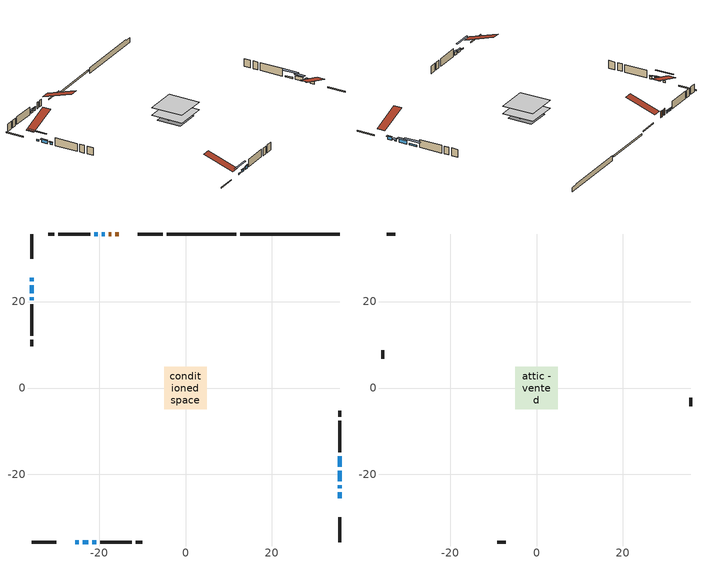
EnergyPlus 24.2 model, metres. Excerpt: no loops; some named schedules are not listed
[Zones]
conditioned space
 floor adiabatic (Floor2 construction): -0.62,-0.62 -0.62,0.62 0.62,0.62 0.62,-0.62 z0.46
 floor adiabatic (AdiabaticFloorConstruction): -4.95,-4.95 -4.95,4.95 4.95,4.95 4.95,-4.95 z0.46
 floor foundation (Slab1 construction): -3.85,-3.85 -3.85,3.85 3.85,3.85 3.85,-3.85 z-1.25
 floor foundation (Slab2 construction): -3.9,-0.1 -3.9,0.1 3.9,0.1 3.9,-0.1 z-0.3
 wall outside (RimJoist1 construction): -5.24,35.63 -11.01,35.63 / -35.63,-35.63 -29.86,-35.63 / -35.63,35.63 -35.63,29.86 / 35.63,-35.63 35.63,-29.86 z0.46:0.76
 wall outside (AdiabaticWallConstruction 1): -15.41,35.63 -16.22,35.63 / -17.15,35.63 -17.78,35.63 z0.46:2.49
 wall outside (AdiabaticWallConstruction): 35.63,-25.46 35.63,-24.09 / -21.57,-35.63 -20.66,-35.63 / -35.63,23.77 -35.63,21.94 z0.46:1.38; 35.63,-23.16 35.63,-22.55 / -23.72,-35.63 -22.5,-35.63 z0.46:1.07; 35.63,-21.62 35.63,-19.18 z0.46:1.68; 35.63,-18.26 35.63,-15.82 z0.46:0.87; -25.46,-35.63 -24.65,-35.63 z0.46:0.82; -35.63,25.46 -35.63,24.7 z0.46:1.02; -18.7,35.63 -19.39,35.63 / -35.63,21.01 -35.63,20.3 z0.46:1.17; -20.32,35.63 -21.16,35.63 z0.46:1.15
 wall outside (Wall1 construction): -22.09,35.63 -29.4,35.63 / -19.73,-35.63 -12.41,-35.63 / -35.63,19.37 -35.63,12.06 / 35.63,-14.89 35.63,-7.57 z0.46:2.9
 wall outside (Wall2 construction): -30.33,35.63 -31.77,35.63 / -11.48,-35.63 -10.05,-35.63 / -35.63,11.13 -35.63,9.69 / 35.63,-6.64 35.63,-5.21 z0.46:2.9
 wall foundation (FoundationWall1 construction): 12.62,35.63,-1.25 12.62,35.63,0.46 33.33,35.63,0.46 33.33,35.63,0.15 35.63,35.63,0.15 35.63,35.63,-1.25
 wall foundation (FoundationWall2 construction): 11.69,35.63 -4.31,35.63 z-0.3:0.16
 window (WindowConstruction): 35.63,-25.46 35.63,-24.09 z0.46:1.37
 window (WindowConstruction 9): 35.63,-23.16 35.63,-22.55 z0.46:1.07
 window (WindowConstruction 7): 35.63,-21.62 35.63,-19.18 z0.46:1.68
 window (WindowConstruction 8): 35.63,-18.26 35.63,-15.82 z0.46:0.87
 window (WindowConstruction 10): -25.46,-35.63 -24.65,-35.63 z0.46:0.82
 window (WindowConstruction 11): -35.63,25.46 -35.63,24.7 z0.46:1.02
 window (WindowConstruction 1): -18.7,35.63 -19.39,35.63 z0.46:1.17
 window (WindowConstruction 2): -20.32,35.63 -21.16,35.63 z0.46:1.15
 window (WindowConstruction 3): -23.72,-35.63 -22.5,-35.63 z0.46:1.07
 window (WindowConstruction 4): -21.57,-35.63 -20.66,-35.63 z0.46:1.37
 window (WindowConstruction 5): -35.63,23.77 -35.63,21.94 z0.46:1.37
 window (WindowConstruction 6): -35.63,21.01 -35.63,20.3 z0.46:1.17
 door (Door): -15.41,35.63 -16.22,35.63 z0.46:2.49
 door (Door 1): -17.15,35.63 -17.78,35.63 z0.46:2.49
 ceiling adiabatic (AdiabaticFloorConstruction): 4.95,-4.95 4.95,4.95 -4.95,4.95 -4.95,-4.95 z0.46
attic - vented
 floor to conditioned space (Floor1 construction Reversed): -4.95,-4.95 -4.95,4.95 4.95,4.95 4.95,-4.95 z2.9
 wall outside (Wall3 construction): -32.69,35.63 -34.7,35.63 / -9.12,-35.63 -7.11,-35.63 / -35.63,8.77 -35.63,6.76 / 35.63,-4.28 35.63,-2.27 z0.46:2.9
 roof outside (Roof1 construction): -14.48,35.63,2.9 -14.48,25.99,6.11 -11.94,25.99,6.11 -11.94,35.63,2.9; -26.39,-35.63,2.9 -26.39,-25.99,6.11 -28.93,-25.99,6.11 -28.93,-35.63,2.9; -35.63,26.39,2.9 -25.99,26.39,6.11 -25.99,28.93,6.11 -35.63,28.93,2.9; 35.63,-26.39,2.9 25.99,-26.39,6.11 25.99,-28.93,6.11 35.63,-28.93,2.9
shading: 35.63,-23.89 35.63,-25.66 36.04,-25.66 36.04,-23.89 z1.58; 35.63,-22.25 35.63,-23.46 36.54,-23.46 36.54,-22.25 z1.37; 35.63,-18.89 35.63,-21.92 36.54,-21.92 36.54,-18.89 z1.98; 35.63,-14.3 35.63,-19.78 36.54,-19.78 36.54,-14.3 z2.39; -22.07,-35.63 -28.04,-35.63 -28.04,-36.04 -22.07,-36.04 z3.4; -35.63,22.12 -35.63,28.04 -36.04,28.04 -36.04,22.12 z3.6; -19.59,35.63 -18.5,35.63 -18.5,36.04 -19.59,36.04 z1.37; -21.36,35.63 -20.12,35.63 -20.12,36.04 -21.36,36.04 z1.35; -22.3,-35.63 -23.92,-35.63 -23.92,-36.04 -22.3,-36.04 z1.27; -20.46,-35.63 -21.77,-35.63 -21.77,-36.04 -20.46,-36.04 z1.58; -35.63,21.74 -35.63,23.97 -36.04,23.97 -36.04,21.74 z1.58; -35.63,20.1 -35.63,21.21 -36.04,21.21 -36.04,20.1 z1.37
[Building]
Building 1: Terrain=Suburbs
[Site:Location]
Trenton AP_ON: Latitude {deg}=44.12; Longitude {deg}=-77.53; Time Zone {hr}=-5; Elevation {m}=86; Keep Site Location Information=Yes
[Site:GroundTemperature:Shallow]
3.8015, 1.8568, 1.70106, 2.62392, 6.3287, 10.0162, 13.2131, 15.2382, 15.4103, 13.7632, 10.6478, 7.07342
[Site:WaterMainsTemperature]
Calculation Method=Schedule; Temperature Schedule=mains temperature schedule
[Material] Roughness=Rough; Thermal Absorptance=0.9
Name | Thickness {m} | Conductivity {W/m-K} | Density {kg/m3} | Specific Heat {J/kg-K} | Solar Absorptance | Visible Absorptance
asphalt or fiberglass shingles | 0.00635 | 0.162714 | 1121.4 | 1465.45 | 0.4 | 0.4
ceiling loosefill ins | 0.254 | 0.0480833 | 16.02 | 1046.75 | 0.7 | 0.7
ceiling stud and cavity | 0.1397 | 0.596506 | 65.682 | 1177.47 | 0.7 | 0.7
concrete 4.0 in. | 0.1016 | 1.803125 | 2242.8 | 837.4 | 0.7 | 0.7
concrete 8.0 in. | 0.2032 | 1.803125 | 2242.8 | 837.4 | 0.7 | 0.7
door material | 0.04445 | 0.188738 | 512.64 | 1214.23 | 0.7 | 0.7
exterior vertical ins | 0.00347186 | 0.029427 | 32.04 | 1214.23 | 0.7 | 0.7
floor covering | 0.0127 | 9.015625 | 54.468 | 1339.84 | 0.6 | 0.6
floor covering 1 | 0.0127 | 0.0433444 | 54.468 | 1339.84 | 0.6 | 0.6
floor rigid ins; wall rigid ins | 0.512978 | 0.029427 | 32.04 | 1214.23 | 0.7 | 0.7
floor stud and cavity | 0.0889 | 0.637468 | 50.32683 | 1063.81 | 0.7 | 0.7
floor stud and cavity 1 | 0.1397 | 1.75129 | 37.0049 | 1207.88 | 0.7 | 0.7
furniture material conditioned space 1 | 0.1524 | 0.115458 | 640.8 | 1214.23 | 0.6 | 0.6
gypsum board | 0.0127 | 0.160291 | 801 | 837.4 | 0.6 | 0.6
gypsum board 1 | 0.0127 | 0.160291 | 801 | 837.4 | 0.7 | 0.7
osb sheathing 0.5 in. | 0.0127 | 0.115458 | 512.64 | 1214.23 | 0.7 | 0.7
osb sheathing 0.75 in. | 0.01905 | 0.115458 | 512.64 | 1214.23 | 0.7 | 0.7
osb sheathing 2.0 in. | 0.0508 | 0.115458 | 512.64 | 1214.23 | 0.7 | 0.7
rim joist stud and cavity | 0.0508 | 0.0356798 | 125.044 | 1163.47 | 0.6 | 0.6
wall stud and cavity | 0.1397 | 0.0995464 | 139.0536 | 1170.24 | 0.7 | 0.7
wall stud and cavity 1 | 0.1397 | 0.0972285 | 139.0536 | 1170.24 | 0.7 | 0.7
wall stud and cavity 2 | 0.0889 | 6.1454 | 50.32683 | 1063.81 | 0.6 | 0.6
wall stud and cavity 3 | 0.0889 | 0.380278 | 52.3479 | 1209.89 | 0.7 | 0.7
wall stud and cavity 4 | 0.0889 | 0.391764 | 83.0341 | 1211.67 | 0.7 | 0.7
wood siding | 0.0254 | 0.102417 | 544.68 | 1172.36 | 0.4 | 0.4
wood siding 1 | 0.00254 | 0.102417 | 544.68 | 1172.36 | 0.4 | 0.4
wood siding 2; wood siding 3; wood siding 4 | 0.0254 | 0.102417 | 544.68 | 1172.36 | 0.7 | 0.7
[WindowMaterial:SimpleGlazingSystem]
Name | U-Factor {W/m2-K} | Solar Heat Gain Coefficient
WindowMaterial | 2.78165 | 0.55
WindowMaterial 1 | 3.13653 | 0.44
WindowMaterial 10 | 2.75553 | 0.42
WindowMaterial 2 | 2.57327 | 0.44
WindowMaterial 3 | 2.84865 | 0.37
WindowMaterial 4 | 5.237955 | 0.7
WindowMaterial 5 | 3.06101 | 0.44
WindowMaterial 6 | 2.89692 | 0.69
WindowMaterial 7 | 4.91885 | 0.65
WindowMaterial 8 | 6.83007 | 0.72
WindowMaterial 9 | 2.73566 | 0.36
[Construction]
AdiabaticFloorConstruction: floor stud and cavity 1, floor rigid ins, osb sheathing 0.75 in., floor covering 1
AdiabaticWallConstruction: wood siding 3, wall rigid ins, wall stud and cavity 3, gypsum board
AdiabaticWallConstruction 1: wood siding 4, wall rigid ins, wall stud and cavity 3, gypsum board
Door; Door 1: door material
Floor1 construction Reversed: gypsum board, ceiling stud and cavity, ceiling loosefill ins
Floor2 construction: floor stud and cavity, floor covering
FoundationWall1 construction: concrete 8.0 in.
FoundationWall2 construction: concrete 8.0 in., gypsum board 1
furniture construction conditioned space 1: furniture material conditioned space 1
PartitionWallConstruction: gypsum board, wall stud and cavity 4, gypsum board
RimJoist1 construction: wood siding 2, osb sheathing 2.0 in., rim joist stud and cavity
Roof1 construction: asphalt or fiberglass shingles
Slab1 construction; Slab2 construction: concrete 4.0 in.
Wall1 construction: wood siding, osb sheathing 0.5 in., wall stud and cavity, gypsum board
Wall2 construction: wood siding, osb sheathing 0.5 in., wall stud and cavity 1, gypsum board
Wall3 construction: wood siding 1, wall stud and cavity 2
WindowConstruction: WindowMaterial
WindowConstruction 1: WindowMaterial 1
WindowConstruction 10: WindowMaterial 9
WindowConstruction 11: WindowMaterial 10
WindowConstruction 2: WindowMaterial 2
WindowConstruction 3: WindowMaterial 3
WindowConstruction 4; WindowConstruction 5: WindowMaterial 4
WindowConstruction 6: WindowMaterial 5
WindowConstruction 7: WindowMaterial 6
WindowConstruction 8: WindowMaterial 7
WindowConstruction 9: WindowMaterial 8
[Zone] Multiplier=1; Part of Total Floor Area=Yes
Name | Volume {m3}
attic - vented | 51.1236
conditioned space | 348.5
[Space]
Name | Zone | Volume {m3}
attic - vented 1 | attic - vented | 51.1236
conditioned space 1 | conditioned space | 348.5
[ZoneInfiltration:EffectiveLeakageArea]
infil attic - vented 1: Zone or Space=attic - vented 1; Schedule=Always On Discrete; Effective Air Leakage Area {cm2}=4275.93; Stack Coefficient=0.00039305; Wind Coefficient=1.3395e-05
[ZoneMixing]
whole house fan mix: Zone or Space=attic - vented; Schedule=Always On Continuous; Design Flow Rate Calculation Method=Flow/Zone; Design Flow Rate {m3/s}=0; Source Zone or Space=conditioned space
[SurfaceProperty:ExposedFoundationPerimeter] Exposed Perimeter Calculation Method=TotalExposedPerimeter
Name | Total Exposed Perimeter {m}
Slab1 | 23.012
Slab2 | 16.002
[InternalMass] Zone or ZoneList=conditioned space; Space or SpaceList=conditioned space 1
Name | Construction | Surface Area {m2}
furniture mass conditioned space 1 | furniture construction conditioned space 1 | 64.1079
partition wall mass | PartitionWallConstruction | 158.75
[Lights]
interior lighting: Zone or ZoneList or Space or SpaceList=conditioned space 1; Schedule=interior lighting schedule; Design Level Calculation Method=LightingLevel; Lighting Level {W}=343.2; Return Air Fraction=0; Fraction Radiant=0.6; Fraction Visible=0.2; Fraction Replaceable=1
[People]
occupants: Zone or ZoneList or Space or SpaceList=conditioned space 1; Number of People Schedule=occupants schedule; Number of People Calculation Method=People; Number of People=3; Fraction Radiant=0.314171; Sensible Heat Fraction=0.56303; Activity Level Schedule=occupants activity schedule; Carbon Dioxide Generation Rate {m3/s-W}=0; Enable ASHRAE 55 Comfort Warnings=No; Mean Radiant Temperature Calculation Type=EnclosureAveraged
[ElectricEquipment] Zone or ZoneList or Space or SpaceList=conditioned space 1; Design Level Calculation Method=EquipmentLevel
Name | Schedule | Design Level {W} | Fraction Latent | Fraction Radiant | Fraction Lost
clothes dryer | clothes dryer schedule | 140.772 | 0.015 | 0.081 | 0.85
clothes washer | clothes washer schedule | 32.1985 | 0.03 | 0.162 | 0.7
cooking range | cooking range schedule | 215.147 | 0.08 | 0.432 | 0.2
dishwasher | dishwasher schedule | 66.8632 | 0.3 | 0.18 | 0.4
fridge | fridge schedule | 72.9452 | 0 | 0.6 | 0
mech vent house fan | mech vent house fan schedule | 0 | 0 | 0 | 1
mech vent house fan cfis | mech vent house fan cfis schedule | 0 | 0 | 0 | 0
misc plug loads | misc plug loads schedule | 494.7 | 0.045 | 0.513 | 0.1
whole house fan | Always On Discrete | 0 | 0 | 0 | 1
[OtherEquipment] Zone or ZoneList or Space or SpaceList=conditioned space 1; Design Level Calculation Method=EquipmentLevel
Name | Fuel Type | Schedule | Design Level {W} | Fraction Latent | Fraction Radiant | Fraction Lost
clothes dryer 1 | Electricity | clothes dryer schedule | 0 | 0.015 | 0.081 | 0.85
cooking range 1 | Electricity | cooking range schedule | 0 | 0.08 | 0.432 | 0.2
general water use latent | None | general water use schedule | 62.594 | 1 | 0 | 0
general water use sensible | None | general water use schedule | -61.6891 | 0 | 0.6 | 0
mech vent house fan latent load | None | Always On Discrete | 0 | 1 | 0 | 0
mech vent house fan sensible load | None | Always On Discrete | 0 | 0 | 0 | 0
water heater energy adjustment1 | Electricity | Always On Discrete | 0.01 | 0 | 0 | 1
[ZoneInfiltration:DesignFlowRate] Zone or ZoneList or Space or SpaceList=conditioned space 1; Schedule=Always On Discrete; Design Flow Rate Calculation Method=Flow/Zone; Design Flow Rate {m3/s}=0
infil flow; natural vent flow; whole house fan flow
[ZoneControl:Thermostat]
conditioned space Thermostat: Zone or ZoneList=conditioned space; Control Type Schedule=conditioned space Thermostat Schedule; Control 1=conditioned space temperature setpoint; Temperature Difference Between Cutout And Setpoint {deltaC}=0
[ThermostatSetpoint:DualSetpoint]
conditioned space temperature setpoint: Heating Setpoint Temperature Schedule=heating setpoint; Cooling Setpoint Temperature Schedule=cooling setpoint
[Zone equipment]
conditioned space: electric baseboard
[Foundation:Kiva] Initial Indoor Air Temperature {C}=18; Wall Depth Below Slab {m}=0.2032
Name | Wall Height Above Grade {m} | Custom Block Material Name 1 | Custom Block Depth 1 {m} | Custom Block X Position 1 {m} | Custom Block Z Position 1 {m}
Foundation Kiva 1 | 0.460004
Foundation Kiva 2 | 0.15999 | exterior vertical ins | 0.460004 | 0.2159 | 0
[Foundation:Kiva:Settings]
Soil Conductivity {W/m-K}=0.849921; Soil Density {kg/m3}=1842.3; Soil Specific Heat {J/kg-K}=418.7; Ground Solar Absorptivity=0.9; Ground Thermal Absorptivity=0.9; Ground Surface Roughness {m}=0.03; Far-Field Width {m}=40; Deep-Ground Boundary Condition=ZeroFlux; Deep-Ground Depth {m}=40; Minimum Cell Dimension {m}=0.2; Maximum Cell Growth Coefficient=3; Simulation Timestep=Timestep
[Exterior:Lights]
exterior lighting: Schedule=exterior lighting schedule; Design Level {W}=75.6
[EnergyManagementSystem:Sensor] Output:Variable or Output:Meter Index Key=conditioned space
Name | Output:Variable or Output:Meter
conditioned_space_clg_unmet_s | Zone Cooling Setpoint Not Met Time
conditioned_space_htg_unmet_s | Zone Heating Setpoint Not Met Time
fridge_tin_s; tin_s; tin_s_1 | Zone Mean Air Temperature
tout_s | Zone Outdoor Air Drybulb Temperature
win_s | Zone Air Humidity Ratio
[Schedule:Constant]
Name | Hourly Value
Always On Continuous; mech vent house fan schedule; mech vent house fan cfis schedule; Always On Discrete | 1
occupants activity schedule | 117.228
fridge schedule | 0
[Schedule:Week:Daily]
interior lighting schedule Week Rule - Jan1-Jan27: interior lighting schedule day, interior lighting schedule day, interior lighting schedule day, interior lighting schedule day, interior lighting schedule day, interior lighting schedule day, interior lighting schedule day, interior lighting schedule default day, interior lighting schedule default day, interior lighting schedule default day, interior lighting schedule default day, interior lighting schedule default day
interior lighting schedule Week Rule - Jan28-Feb3: interior lighting schedule day, interior lighting schedule day, interior lighting schedule day, interior lighting schedule day, interior lighting schedule day 1, interior lighting schedule day 1, interior lighting schedule day 1, interior lighting schedule default day, interior lighting schedule default day, interior lighting schedule default day, interior lighting schedule default day, interior lighting schedule default day
interior lighting schedule Week Rule - Feb4-Feb24: interior lighting schedule day 1, interior lighting schedule day 1, interior lighting schedule day 1, interior lighting schedule day 1, interior lighting schedule day 1, interior lighting schedule day 1, interior lighting schedule day 1, interior lighting schedule default day, interior lighting schedule default day, interior lighting schedule default day, interior lighting schedule default day, interior lighting schedule default day
interior lighting schedule Week Rule - Feb25-Mar3: interior lighting schedule day 1, interior lighting schedule day 1, interior lighting schedule day 1, interior lighting schedule day 1, interior lighting schedule day 2, interior lighting schedule day 2, interior lighting schedule day 2, interior lighting schedule default day, interior lighting schedule default day, interior lighting schedule default day, interior lighting schedule default day, interior lighting schedule default day
interior lighting schedule Week Rule - Mar4-Mar31: interior lighting schedule day 2, interior lighting schedule day 2, interior lighting schedule day 2, interior lighting schedule day 2, interior lighting schedule day 2, interior lighting schedule day 2, interior lighting schedule day 2, interior lighting schedule default day, interior lighting schedule default day, interior lighting schedule default day, interior lighting schedule default day, interior lighting schedule default day
interior lighting schedule Week Rule - Apr1-Apr28: interior lighting schedule day 3, interior lighting schedule day 3, interior lighting schedule day 3, interior lighting schedule day 3, interior lighting schedule day 3, interior lighting schedule day 3, interior lighting schedule day 3, interior lighting schedule default day, interior lighting schedule default day, interior lighting schedule default day, interior lighting schedule default day, interior lighting schedule default day
interior lighting schedule Week Rule - Apr29-May5: interior lighting schedule day 3, interior lighting schedule day 3, interior lighting schedule day 4, interior lighting schedule day 4, interior lighting schedule day 4, interior lighting schedule day 4, interior lighting schedule day 4, interior lighting schedule default day, interior lighting schedule default day, interior lighting schedule default day, interior lighting schedule default day, interior lighting schedule default day
interior lighting schedule Week Rule - May6-May26: interior lighting schedule day 4, interior lighting schedule day 4, interior lighting schedule day 4, interior lighting schedule day 4, interior lighting schedule day 4, interior lighting schedule day 4, interior lighting schedule day 4, interior lighting schedule default day, interior lighting schedule default day, interior lighting schedule default day, interior lighting schedule default day, interior lighting schedule default day
interior lighting schedule Week Rule - May27-Jun2: interior lighting schedule day 4, interior lighting schedule day 4, interior lighting schedule day 4, interior lighting schedule day 4, interior lighting schedule day 4, interior lighting schedule day 5, interior lighting schedule day 5, interior lighting schedule default day, interior lighting schedule default day, interior lighting schedule default day, interior lighting schedule default day, interior lighting schedule default day
interior lighting schedule Week Rule - Jun3-Jun30: interior lighting schedule day 5, interior lighting schedule day 5, interior lighting schedule day 5, interior lighting schedule day 5, interior lighting schedule day 5, interior lighting schedule day 5, interior lighting schedule day 5, interior lighting schedule default day, interior lighting schedule default day, interior lighting schedule default day, interior lighting schedule default day, interior lighting schedule default day
interior lighting schedule Week Rule - Jul1-Jul28: interior lighting schedule day 6, interior lighting schedule day 6, interior lighting schedule day 6, interior lighting schedule day 6, interior lighting schedule day 6, interior lighting schedule day 6, interior lighting schedule day 6, interior lighting schedule default day, interior lighting schedule default day, interior lighting schedule default day, interior lighting schedule default day, interior lighting schedule default day
interior lighting schedule Week Rule - Jul29-Aug4: interior lighting schedule day 6, interior lighting schedule day 6, interior lighting schedule day 6, interior lighting schedule day 7, interior lighting schedule day 7, interior lighting schedule day 7, interior lighting schedule day 7, interior lighting schedule default day, interior lighting schedule default day, interior lighting schedule default day, interior lighting schedule default day, interior lighting schedule default day
interior lighting schedule Week Rule - Aug5-Aug25: interior lighting schedule day 7, interior lighting schedule day 7, interior lighting schedule day 7, interior lighting schedule day 7, interior lighting schedule day 7, interior lighting schedule day 7, interior lighting schedule day 7, interior lighting schedule default day, interior lighting schedule default day, interior lighting schedule default day, interior lighting schedule default day, interior lighting schedule default day
interior lighting schedule Week Rule - Aug26-Sep1: interior lighting schedule day 7, interior lighting schedule day 7, interior lighting schedule day 7, interior lighting schedule day 7, interior lighting schedule day 7, interior lighting schedule day 7, interior lighting schedule day 8, interior lighting schedule default day, interior lighting schedule default day, interior lighting schedule default day, interior lighting schedule default day, interior lighting schedule default day
interior lighting schedule Week Rule - Sep2-Sep29: interior lighting schedule day 8, interior lighting schedule day 8, interior lighting schedule day 8, interior lighting schedule day 8, interior lighting schedule day 8, interior lighting schedule day 8, interior lighting schedule day 8, interior lighting schedule default day, interior lighting schedule default day, interior lighting schedule default day, interior lighting schedule default day, interior lighting schedule default day
interior lighting schedule Week Rule - Sep30-Oct6: interior lighting schedule day 8, interior lighting schedule day 9, interior lighting schedule day 9, interior lighting schedule day 9, interior lighting schedule day 9, interior lighting schedule day 9, interior lighting schedule day 9, interior lighting schedule default day, interior lighting schedule default day, interior lighting schedule default day, interior lighting schedule default day, interior lighting schedule default day
interior lighting schedule Week Rule - Oct7-Oct27: interior lighting schedule day 9, interior lighting schedule day 9, interior lighting schedule day 9, interior lighting schedule day 9, interior lighting schedule day 9, interior lighting schedule day 9, interior lighting schedule day 9, interior lighting schedule default day, interior lighting schedule default day, interior lighting schedule default day, interior lighting schedule default day, interior lighting schedule default day
interior lighting schedule Week Rule - Oct28-Nov3: interior lighting schedule day 9, interior lighting schedule day 9, interior lighting schedule day 9, interior lighting schedule day 9, interior lighting schedule day 10, interior lighting schedule day 10, interior lighting schedule day 10, interior lighting schedule default day, interior lighting schedule default day, interior lighting schedule default day, interior lighting schedule default day, interior lighting schedule default day
interior lighting schedule Week Rule - Nov4-Nov24: interior lighting schedule day 10, interior lighting schedule day 10, interior lighting schedule day 10, interior lighting schedule day 10, interior lighting schedule day 10, interior lighting schedule day 10, interior lighting schedule day 10, interior lighting schedule default day, interior lighting schedule default day, interior lighting schedule default day, interior lighting schedule default day, interior lighting schedule default day
interior lighting schedule Week Rule - Nov25-Dec1: interior lighting schedule day 10, interior lighting schedule day 10, interior lighting schedule day 10, interior lighting schedule day 10, interior lighting schedule day 10, interior lighting schedule day 10, interior lighting schedule day 11, interior lighting schedule default day, interior lighting schedule default day, interior lighting schedule default day, interior lighting schedule default day, interior lighting schedule default day
interior lighting schedule Week Rule - Dec2-Dec31: interior lighting schedule day 11, interior lighting schedule day 11, interior lighting schedule day 11, interior lighting schedule day 11, interior lighting schedule day 11, interior lighting schedule day 11, interior lighting schedule day 11, interior lighting schedule default day, interior lighting schedule default day, interior lighting schedule default day, interior lighting schedule default day, interior lighting schedule default day
occupants schedule Week Rule - Jan1-Dec31: occupants schedule day, occupants schedule day, occupants schedule day, occupants schedule day, occupants schedule day, occupants schedule day, occupants schedule day, occupants schedule default day, occupants schedule default day, occupants schedule default day, occupants schedule default day, occupants schedule default day
clothes dryer schedule Week Rule - Jan1-Dec31: clothes dryer schedule day, clothes dryer schedule day, clothes dryer schedule day, clothes dryer schedule day, clothes dryer schedule day, clothes dryer schedule day, clothes dryer schedule day, clothes dryer schedule default day, clothes dryer schedule default day, clothes dryer schedule default day, clothes dryer schedule default day, clothes dryer schedule default day
clothes washer schedule Week Rule - Jan1-Dec31: clothes washer schedule day, clothes washer schedule day, clothes washer schedule day, clothes washer schedule day, clothes washer schedule day, clothes washer schedule day, clothes washer schedule day, clothes washer schedule default day, clothes washer schedule default day, clothes washer schedule default day, clothes washer schedule default day, clothes washer schedule default day
cooking range schedule Week Rule - Jan1-Dec31: cooking range schedule day, cooking range schedule day, cooking range schedule day, cooking range schedule day, cooking range schedule day, cooking range schedule day, cooking range schedule day, cooking range schedule default day, cooking range schedule default day, cooking range schedule default day, cooking range schedule default day, cooking range schedule default day
dishwasher schedule Week Rule - Jan1-Dec31: dishwasher schedule day, dishwasher schedule day, dishwasher schedule day, dishwasher schedule day, dishwasher schedule day, dishwasher schedule day, dishwasher schedule day, dishwasher schedule default day, dishwasher schedule default day, dishwasher schedule default day, dishwasher schedule default day, dishwasher schedule default day
misc plug loads schedule Week Rule - Jan1-Dec31: misc plug loads schedule day, misc plug loads schedule day, misc plug loads schedule day, misc plug loads schedule day, misc plug loads schedule day, misc plug loads schedule day, misc plug loads schedule day, misc plug loads schedule default day, misc plug loads schedule default day, misc plug loads schedule default day, misc plug loads schedule default day, misc plug loads schedule default day
general water use schedule Week Rule - Jan1-Dec31: general water use schedule day, general water use schedule day, general water use schedule day, general water use schedule day, general water use schedule day, general water use schedule day, general water use schedule day, general water use schedule default day, general water use schedule default day, general water use schedule default day, general water use schedule default day, general water use schedule default day
exterior lighting schedule Week Rule - Jan1-Jan27: exterior lighting schedule day, exterior lighting schedule day, exterior lighting schedule day, exterior lighting schedule day, exterior lighting schedule day, exterior lighting schedule day, exterior lighting schedule day, exterior lighting schedule default day, exterior lighting schedule default day, exterior lighting schedule default day, exterior lighting schedule default day, exterior lighting schedule default day
exterior lighting schedule Week Rule - Jan28-Feb3: exterior lighting schedule day, exterior lighting schedule day, exterior lighting schedule day, exterior lighting schedule day, exterior lighting schedule day 1, exterior lighting schedule day 1, exterior lighting schedule day 1, exterior lighting schedule default day, exterior lighting schedule default day, exterior lighting schedule default day, exterior lighting schedule default day, exterior lighting schedule default day
exterior lighting schedule Week Rule - Feb4-Feb24: exterior lighting schedule day 1, exterior lighting schedule day 1, exterior lighting schedule day 1, exterior lighting schedule day 1, exterior lighting schedule day 1, exterior lighting schedule day 1, exterior lighting schedule day 1, exterior lighting schedule default day, exterior lighting schedule default day, exterior lighting schedule default day, exterior lighting schedule default day, exterior lighting schedule default day
exterior lighting schedule Week Rule - Feb25-Mar3: exterior lighting schedule day 1, exterior lighting schedule day 1, exterior lighting schedule day 1, exterior lighting schedule day 1, exterior lighting schedule day 2, exterior lighting schedule day 2, exterior lighting schedule day 2, exterior lighting schedule default day, exterior lighting schedule default day, exterior lighting schedule default day, exterior lighting schedule default day, exterior lighting schedule default day
exterior lighting schedule Week Rule - Mar4-Mar31: exterior lighting schedule day 2, exterior lighting schedule day 2, exterior lighting schedule day 2, exterior lighting schedule day 2, exterior lighting schedule day 2, exterior lighting schedule day 2, exterior lighting schedule day 2, exterior lighting schedule default day, exterior lighting schedule default day, exterior lighting schedule default day, exterior lighting schedule default day, exterior lighting schedule default day
exterior lighting schedule Week Rule - Apr1-Apr28: exterior lighting schedule day 3, exterior lighting schedule day 3, exterior lighting schedule day 3, exterior lighting schedule day 3, exterior lighting schedule day 3, exterior lighting schedule day 3, exterior lighting schedule day 3, exterior lighting schedule default day, exterior lighting schedule default day, exterior lighting schedule default day, exterior lighting schedule default day, exterior lighting schedule default day
exterior lighting schedule Week Rule - Apr29-May5: exterior lighting schedule day 3, exterior lighting schedule day 3, exterior lighting schedule day 4, exterior lighting schedule day 4, exterior lighting schedule day 4, exterior lighting schedule day 4, exterior lighting schedule day 4, exterior lighting schedule default day, exterior lighting schedule default day, exterior lighting schedule default day, exterior lighting schedule default day, exterior lighting schedule default day
exterior lighting schedule Week Rule - May6-May26: exterior lighting schedule day 4, exterior lighting schedule day 4, exterior lighting schedule day 4, exterior lighting schedule day 4, exterior lighting schedule day 4, exterior lighting schedule day 4, exterior lighting schedule day 4, exterior lighting schedule default day, exterior lighting schedule default day, exterior lighting schedule default day, exterior lighting schedule default day, exterior lighting schedule default day
exterior lighting schedule Week Rule - May27-Jun2: exterior lighting schedule day 4, exterior lighting schedule day 4, exterior lighting schedule day 4, exterior lighting schedule day 4, exterior lighting schedule day 4, exterior lighting schedule day 5, exterior lighting schedule day 5, exterior lighting schedule default day, exterior lighting schedule default day, exterior lighting schedule default day, exterior lighting schedule default day, exterior lighting schedule default day
exterior lighting schedule Week Rule - Jun3-Jun30: exterior lighting schedule day 5, exterior lighting schedule day 5, exterior lighting schedule day 5, exterior lighting schedule day 5, exterior lighting schedule day 5, exterior lighting schedule day 5, exterior lighting schedule day 5, exterior lighting schedule default day, exterior lighting schedule default day, exterior lighting schedule default day, exterior lighting schedule default day, exterior lighting schedule default day
exterior lighting schedule Week Rule - Jul1-Jul28: exterior lighting schedule day 6, exterior lighting schedule day 6, exterior lighting schedule day 6, exterior lighting schedule day 6, exterior lighting schedule day 6, exterior lighting schedule day 6, exterior lighting schedule day 6, exterior lighting schedule default day, exterior lighting schedule default day, exterior lighting schedule default day, exterior lighting schedule default day, exterior lighting schedule default day
exterior lighting schedule Week Rule - Jul29-Aug4: exterior lighting schedule day 6, exterior lighting schedule day 6, exterior lighting schedule day 6, exterior lighting schedule day 7, exterior lighting schedule day 7, exterior lighting schedule day 7, exterior lighting schedule day 7, exterior lighting schedule default day, exterior lighting schedule default day, exterior lighting schedule default day, exterior lighting schedule default day, exterior lighting schedule default day
exterior lighting schedule Week Rule - Aug5-Aug25: exterior lighting schedule day 7, exterior lighting schedule day 7, exterior lighting schedule day 7, exterior lighting schedule day 7, exterior lighting schedule day 7, exterior lighting schedule day 7, exterior lighting schedule day 7, exterior lighting schedule default day, exterior lighting schedule default day, exterior lighting schedule default day, exterior lighting schedule default day, exterior lighting schedule default day
exterior lighting schedule Week Rule - Aug26-Sep1: exterior lighting schedule day 7, exterior lighting schedule day 7, exterior lighting schedule day 7, exterior lighting schedule day 7, exterior lighting schedule day 7, exterior lighting schedule day 7, exterior lighting schedule day 8, exterior lighting schedule default day, exterior lighting schedule default day, exterior lighting schedule default day, exterior lighting schedule default day, exterior lighting schedule default day
exterior lighting schedule Week Rule - Sep2-Sep29: exterior lighting schedule day 8, exterior lighting schedule day 8, exterior lighting schedule day 8, exterior lighting schedule day 8, exterior lighting schedule day 8, exterior lighting schedule day 8, exterior lighting schedule day 8, exterior lighting schedule default day, exterior lighting schedule default day, exterior lighting schedule default day, exterior lighting schedule default day, exterior lighting schedule default day
exterior lighting schedule Week Rule - Sep30-Oct6: exterior lighting schedule day 8, exterior lighting schedule day 9, exterior lighting schedule day 9, exterior lighting schedule day 9, exterior lighting schedule day 9, exterior lighting schedule day 9, exterior lighting schedule day 9, exterior lighting schedule default day, exterior lighting schedule default day, exterior lighting schedule default day, exterior lighting schedule default day, exterior lighting schedule default day
exterior lighting schedule Week Rule - Oct7-Oct27: exterior lighting schedule day 9, exterior lighting schedule day 9, exterior lighting schedule day 9, exterior lighting schedule day 9, exterior lighting schedule day 9, exterior lighting schedule day 9, exterior lighting schedule day 9, exterior lighting schedule default day, exterior lighting schedule default day, exterior lighting schedule default day, exterior lighting schedule default day, exterior lighting schedule default day
[Schedule:Year]
interior lighting schedule: interior lighting schedule Week Rule - Jan1-Jan27, 1, 1, 1, 27, interior lighting schedule Week Rule - Jan28-Feb3, 1, 28, 2, 3, interior lighting schedule Week Rule - Feb4-Feb24, 2, 4, 2, 24, interior lighting schedule Week Rule - Feb25-Mar3, 2, 25, 3, 3, interior lighting schedule Week Rule - Mar4-Mar31, 3, 4, 3, 31, interior lighting schedule Week Rule - Apr1-Apr28, 4, 1, 4, 28, interior lighting schedule Week Rule - Apr29-May5, 4, 29, 5, 5, interior lighting schedule Week Rule - May6-May26, 5, 6, 5, 26, interior lighting schedule Week Rule - May27-Jun2, 5, 27, 6, 2, interior lighting schedule Week Rule - Jun3-Jun30, 6, 3, 6, 30, interior lighting schedule Week Rule - Jul1-Jul28, 7, 1, 7, 28, interior lighting schedule Week Rule - Jul29-Aug4, 7, 29, 8, 4, interior lighting schedule Week Rule - Aug5-Aug25, 8, 5, 8, 25, interior lighting schedule Week Rule - Aug26-Sep1, 8, 26, 9, 1, interior lighting schedule Week Rule - Sep2-Sep29, 9, 2, 9, 29, interior lighting schedule Week Rule - Sep30-Oct6, 9, 30, 10, 6, interior lighting schedule Week Rule - Oct7-Oct27, 10, 7, 10, 27, interior lighting schedule Week Rule - Oct28-Nov3, 10, 28, 11, 3, interior lighting schedule Week Rule - Nov4-Nov24, 11, 4, 11, 24, interior lighting schedule Week Rule - Nov25-Dec1, 11, 25, 12, 1, interior lighting schedule Week Rule - Dec2-Dec31, 12, 2, 12, 31
occupants schedule: occupants schedule Week Rule - Jan1-Dec31, 1, 1, 12, 31
clothes dryer schedule: clothes dryer schedule Week Rule - Jan1-Dec31, 1, 1, 12, 31
clothes washer schedule: clothes washer schedule Week Rule - Jan1-Dec31, 1, 1, 12, 31
cooking range schedule: cooking range schedule Week Rule - Jan1-Dec31, 1, 1, 12, 31
dishwasher schedule: dishwasher schedule Week Rule - Jan1-Dec31, 1, 1, 12, 31
misc plug loads schedule: misc plug loads schedule Week Rule - Jan1-Dec31, 1, 1, 12, 31
general water use schedule: general water use schedule Week Rule - Jan1-Dec31, 1, 1, 12, 31
exterior lighting schedule: exterior lighting schedule Week Rule - Jan1-Jan27, 1, 1, 1, 27, exterior lighting schedule Week Rule - Jan28-Feb3, 1, 28, 2, 3, exterior lighting schedule Week Rule - Feb4-Feb24, 2, 4, 2, 24, exterior lighting schedule Week Rule - Feb25-Mar3, 2, 25, 3, 3, exterior lighting schedule Week Rule - Mar4-Mar31, 3, 4, 3, 31, exterior lighting schedule Week Rule - Apr1-Apr28, 4, 1, 4, 28, exterior lighting schedule Week Rule - Apr29-May5, 4, 29, 5, 5, exterior lighting schedule Week Rule - May6-May26, 5, 6, 5, 26, exterior lighting schedule Week Rule - May27-Jun2, 5, 27, 6, 2, exterior lighting schedule Week Rule - Jun3-Jun30, 6, 3, 6, 30, exterior lighting schedule Week Rule - Jul1-Jul28, 7, 1, 7, 28, exterior lighting schedule Week Rule - Jul29-Aug4, 7, 29, 8, 4, exterior lighting schedule Week Rule - Aug5-Aug25, 8, 5, 8, 25, exterior lighting schedule Week Rule - Aug26-Sep1, 8, 26, 9, 1, exterior lighting schedule Week Rule - Sep2-Sep29, 9, 2, 9, 29, exterior lighting schedule Week Rule - Sep30-Oct6, 9, 30, 10, 6, exterior lighting schedule Week Rule - Oct7-Oct27, 10, 7, 10, 27, exterior lighting schedule Week Rule - Oct28-Nov3, 10, 28, 11, 3, exterior lighting schedule Week Rule - Nov4-Nov24, 11, 4, 11, 24, exterior lighting schedule Week Rule - Nov25-Dec1, 11, 25, 12, 1, exterior lighting schedule Week Rule - Dec2-Dec31, 12, 2, 12, 31
[Schedule:Compact]
conditioned space Thermostat Schedule: Through: 12/31, For: AllDays, Until: 24:00, 4
mains temperature schedule: Through: 01/01, For: AllDays, Until: 24:00, 7.86667, Through: 01/02, For: AllDays, Until: 24:00, 7.8, Through: 01/03, For: AllDays, Until: 24:00, 7.735, Through: 01/04, For: AllDays, Until: 24:00, 7.67111, Through: 01/05, For: AllDays, Until: 24:00, 7.60778, Through: 01/06, For: AllDays, Until: 24:00, 7.54611, Through: 01/07, For: AllDays, Until: 24:00, 7.48611, Through: 01/08, For: AllDays, Until: 24:00, 7.42667, Through: 01/09, For: AllDays, Until: 24:00, 7.36889, Through: 01/10, For: AllDays, Until: 24:00, 7.31222, Through: 01/11, For: AllDays, Until: 24:00, 7.25722, Through: 01/12, For: AllDays, Until: 24:00, 7.20333, Through: 01/13, For: AllDays, Until: 24:00, 7.15056, Through: 01/14, For: AllDays, Until: 24:00, 7.09944, Through: 01/15, For: AllDays, Until: 24:00, 7.04944, Through: 01/16, For: AllDays, Until: 24:00, 7.00111, Through: 01/17, For: AllDays, Until: 24:00, 6.95389, Through: 01/18, For: AllDays, Until: 24:00, 6.90778, Through: 01/19, For: AllDays, Until: 24:00, 6.86389, Through: 01/20, For: AllDays, Until: 24:00, 6.82111, Through: 01/21, For: AllDays, Until: 24:00, 6.77944, Through: 01/22, For: AllDays, Until: 24:00, 6.73944, Through: 01/23, For: AllDays, Until: 24:00, 6.70111, Through: 01/24, For: AllDays, Until: 24:00, 6.66444, Through: 01/25, For: AllDays, Until: 24:00, 6.62889, Through: 01/26, For: AllDays, Until: 24:00, 6.595, Through: 01/27, For: AllDays, Until: 24:00, 6.56222, Through: 01/28, For: AllDays, Until: 24:00, 6.53167, Through: 01/29, For: AllDays, Until: 24:00, 6.50222, Through: 01/30, For: AllDays, Until: 24:00, 6.47444, Through: 01/31, For: AllDays, Until: 24:00, 6.44833, Through: 02/01, For: AllDays, Until: 24:00, 6.42333, Through: 02/02, For: AllDays, Until: 24:00, 6.40056, Through: 02/03, For: AllDays, Until: 24:00, 6.37889, Through: 02/04, For: AllDays, Until: 24:00, 6.35889, Through: 02/05, For: AllDays, Until: 24:00, 6.34056, Through: 02/06, For: AllDays, Until: 24:00, 6.32389, Through: 02/07, For: AllDays, Until: 24:00, 6.30833, Through: 02/08, For: AllDays, Until: 24:00, 6.295, Through: 02/09, For: AllDays, Until: 24:00, 6.28278, Through: 02/10, For: AllDays, Until: 24:00, 6.27278, Through: 02/11, For: AllDays, Until: 24:00, 6.26389, Through: 02/12, For: AllDays, Until: 24:00, 6.25667, Through: 02/13, For: AllDays, Until: 24:00, 6.25111, Through: 02/14, For: AllDays, Until: 24:00, 6.24722, Through: 02/15, For: AllDays, Until: 24:00, 6.245, Through: 02/16, For: AllDays, Until: 24:00, 6.24444, Through: 02/17, For: AllDays, Until: 24:00, 6.24556, Through: 02/18, For: AllDays, Until: 24:00, 6.24778, Through: 02/19, For: AllDays, Until: 24:00, 6.25222, Through: 02/20, For: AllDays, Until: 24:00, 6.25778, Through: 02/21, For: AllDays, Until: 24:00, 6.26556, Through: 02/22, For: AllDays, Until: 24:00, 6.27444, Through: 02/23, For: AllDays, Until: 24:00, 6.285, Through: 02/24, For: AllDays, Until: 24:00, 6.29778, Through: 02/25, For: AllDays, Until: 24:00, 6.31167, Through: 02/26, For: AllDays, Until: 24:00, 6.32722, Through: 02/27, For: AllDays, Until: 24:00, 6.34389, Through: 02/28, For: AllDays, Until: 24:00, 6.36278, Through: 03/01, For: AllDays, Until: 24:00, 6.38333, Through: 03/02, For: AllDays, Until: 24:00, 6.405, Through: 03/03, For: AllDays, Until: 24:00, 6.42833, Through: 03/04, For: AllDays, Until: 24:00, 6.45333, Through: 03/05, For: AllDays, Until: 24:00, 6.48, Through: 03/06, For: AllDays, Until: 24:00, 6.50833, Through: 03/07, For: AllDays, Until: 24:00, 6.53778, Through: 03/08, For: AllDays, Until: 24:00, 6.56889, Through: 03/09, For: AllDays, Until: 24:00, 6.60167, Through: 03/10, For: AllDays, Until: 24:00, 6.63611, Through: 03/11, For: AllDays, Until: 24:00, 6.67167, Through: 03/12, For: AllDays, Until: 24:00, 6.70889, Through: 03/13, For: AllDays, Until: 24:00, 6.74778, Through: 03/14, For: AllDays, Until: 24:00, 6.78778, Through: 03/15, For: AllDays, Until: 24:00, 6.82944, Through: 03/16, For: AllDays, Until: 24:00, 6.87278, Through: 03/17, For: AllDays, Until: 24:00, 6.91722, Through: 03/18, For: AllDays, Until: 24:00, 6.96333, Through: 03/19, For: AllDays, Until: 24:00, 7.01056, Through: 03/20, For: AllDays, Until: 24:00, 7.05944, Through: 03/21, For: AllDays, Until: 24:00, 7.11, Through: 03/22, For: AllDays, Until: 24:00, 7.16111, Through: 03/23, For: AllDays, Until: 24:00, 7.21444, Through: 03/24, For: AllDays, Until: 24:00, 7.26833, Through: 03/25, For: AllDays, Until: 24:00, 7.32389, Through: 03/26, For: AllDays, Until: 24:00, 7.38111, Through: 03/27, For: AllDays, Until: 24:00, 7.43889, Through: 03/28, For: AllDays, Until: 24:00, 7.49833, Through: 03/29, For: AllDays, Until: 24:00, 7.55889, Through: 03/30, For: AllDays, Until: 24:00, 7.62111, Through: 03/31, For: AllDays, Until: 24:00, 7.68389, Through: 04/01, For: AllDays, Until: 24:00, 7.74833, Through: 04/02, For: AllDays, Until: 24:00, 7.81389, Through: 04/03, For: AllDays, Until: 24:00, 7.88056, Through: 04/04, For: AllDays, Until: 24:00, 7.94833, Through: 04/05, For: AllDays, Until: 24:00, 8.01722, Through: 04/06, For: AllDays, Until: 24:00, 8.08722, Through: 04/07, For: AllDays, Until: 24:00, 8.15833, Through: 04/08, For: AllDays, Until: 24:00, 8.23056, Through: 04/09, For: AllDays, Until: 24:00, 8.30333, Through: 04/10, For: AllDays, Until: 24:00, 8.37778, Through: 04/11, For: AllDays, Until: 24:00, 8.45278, Through: 04/12, For: AllDays, Until: 24:00, 8.52889, Through: 04/13, For: AllDays, Until: 24:00, 8.60611, Through: 04/14, For: AllDays, Until: 24:00, 8.68389, Through: 04/15, For: AllDays, Until: 24:00, 8.76278, Through: 04/16, For: AllDays, Until: 24:00, 8.84278, Through: 04/17, For: AllDays, Until: 24:00, 8.92333, Through: 04/18, For: AllDays, Until: 24:00, 9.005, Through: 04/19, For: AllDays, Until: 24:00, 9.08722, Through: 04/20, For: AllDays, Until: 24:00, 9.17, Through: 04/21, For: AllDays, Until: 24:00, 9.25389, Through: 04/22, For: AllDays, Until: 24:00, 9.33833, Through: 04/23, For: AllDays, Until: 24:00, 9.42389, Through: 04/24, For: AllDays, Until: 24:00, 9.51, Through: 04/25, For: AllDays, Until: 24:00, 9.59611, Through: 04/26, For: AllDays, Until: 24:00, 9.68333, Through: 04/27, For: AllDays, Until: 24:00, 9.77111, Through: 04/28, For: AllDays, Until: 24:00, 9.86, Through: 04/29, For: AllDays, Until: 24:00, 9.94889, Through: 04/30, For: AllDays, Until: 24:00, 10.0383, Through: 05/01, For: AllDays, Until: 24:00, 10.1283, Through: 05/02, For: AllDays, Until: 24:00, 10.2189, Through: 05/03, For: AllDays, Until: 24:00, 10.3094, Through: 05/04, For: AllDays, Until: 24:00, 10.4006, Through: 05/05, For: AllDays, Until: 24:00, 10.4928, Through: 05/06, For: AllDays, Until: 24:00, 10.5844, Through: 05/07, For: AllDays, Until: 24:00, 10.6772, Through: 05/08, For: AllDays, Until: 24:00, 10.7694, Through: 05/09, For: AllDays, Until: 24:00, 10.8628, Through: 05/10, For: AllDays, Until: 24:00, 10.9561, Through: 05/11, For: AllDays, Until: 24:00, 11.0494, Through: 05/12, For: AllDays, Until: 24:00, 11.1433, Through: 05/13, For: AllDays, Until: 24:00, 11.2372, Through: 05/14, For: AllDays, Until: 24:00, 11.3311, Through: 05/15, For: AllDays, Until: 24:00, 11.425, Through: 05/16, For: AllDays, Until: 24:00, 11.5194, Through: 05/17, For: AllDays, Until: 24:00, 11.6133, Through: 05/18, For: AllDays, Until: 24:00, 11.7078, Through: 05/19, For: AllDays, Until: 24:00, 11.8022, Through: 05/20, For: AllDays, Until: 24:00, 11.8967, Through: 05/21, For: AllDays, Until: 24:00, 11.9906, Through: 05/22, For: AllDays, Until: 24:00, 12.085, Through: 05/23, For: AllDays, Until: 24:00, 12.1789, Through: 05/24, For: AllDays, Until: 24:00, 12.2728, Through: 05/25, For: AllDays, Until: 24:00, 12.3667, Through: 05/26, For: AllDays, Until: 24:00, 12.46, Through: 05/27, For: AllDays, Until: 24:00, 12.5533, Through: 05/28, For: AllDays, Until: 24:00, 12.6467, Through: 05/29, For: AllDays, Until: 24:00, 12.7394, Through: 05/30, For: AllDays, Until: 24:00, 12.8317, Through: 05/31, For: AllDays, Until: 24:00, 12.9239, Through: 06/01, For: AllDays, Until: 24:00, 13.0161, Through: 06/02, For: AllDays, Until: 24:00, 13.1072, Through: 06/03, For: AllDays, Until: 24:00, 13.1983, Through: 06/04, For: AllDays, Until: 24:00, 13.2889, Through: 06/05, For: AllDays, Until: 24:00, 13.3789, Through: 06/06, For: AllDays, Until: 24:00, 13.4689, Through: 06/07, For: AllDays, Until: 24:00, 13.5578, Through: 06/08, For: AllDays, Until: 24:00, 13.6467, Through: 06/09, For: AllDays, Until: 24:00, 13.7344, Through: 06/10, For: AllDays, Until: 24:00, 13.8217, Through: 06/11, For: AllDays, Until: 24:00, 13.9089, Through: 06/12, For: AllDays, Until: 24:00, 13.995, Through: 06/13, For: AllDays, Until: 24:00, 14.0806, Through: 06/14, For: AllDays, Until: 24:00, 14.165, Through: 06/15, For: AllDays, Until: 24:00, 14.2494, Through: 06/16, For: AllDays, Until: 24:00, 14.3328, Through: 06/17, For: AllDays, Until: 24:00, 14.415, Through: 06/18, For: AllDays, Until: 24:00, 14.4967, Through: 06/19, For: AllDays, Until: 24:00, 14.5778, Through: 06/20, For: AllDays, Until: 24:00, 14.6578, Through: 06/21, For: AllDays, Until: 24:00, 14.7372, Through: 06/22, For: AllDays, Until: 24:00, 14.8156, Through: 06/23, For: AllDays, Until: 24:00, 14.8928, Through: 06/24, For: AllDays, Until: 24:00, 14.9694, Through: 06/25, For: AllDays, Until: 24:00, 15.045, Through: 06/26, For: AllDays, Until: 24:00, 15.1194, Through: 06/27, For: AllDays, Until: 24:00, 15.1928, Through: 06/28, For: AllDays, Until: 24:00, 15.2656, Through: 06/29, For: AllDays, Until: 24:00, 15.3367, Through: 06/30, For: AllDays, Until: 24:00, 15.4072, Through: 07/01, For: AllDays, Until: 24:00, 15.4767, Through: 07/02, For: AllDays, Until: 24:00, 15.5444, Through: 07/03, For: AllDays, Until: 24:00, 15.6117, Through: 07/04, For: AllDays, Until: 24:00, 15.6778, Through: 07/05, For: AllDays, Until: 24:00, 15.7422, Through: 07/06, For: AllDays, Until: 24:00, 15.8056, Through: 07/07, For: AllDays, Until: 24:00, 15.8683, Through: 07/08, For: AllDays, Until: 24:00, 15.9294, Through: 07/09, For: AllDays, Until: 24:00, 15.9889, Through: 07/10, For: AllDays, Until: 24:00, 16.0478, Through: 07/11, For: AllDays, Until: 24:00, 16.105, Through: 07/12, For: AllDays, Until: 24:00, 16.1611, Through: 07/13, For: AllDays, Until: 24:00, 16.2156, Through: 07/14, For: AllDays, Until: 24:00, 16.2689, Through: 07/15, For: AllDays, Until: 24:00, 16.3211, Through: 07/16, For: AllDays, Until: 24:00, 16.3717, Through: 07/17, For: AllDays, Until: 24:00, 16.4211, Through: 07/18, For: AllDays, Until: 24:00, 16.4689, Through: 07/19, For: AllDays, Until: 24:00, 16.5156, Through: 07/20, For: AllDays, Until: 24:00, 16.5606, Through: 07/21, For: AllDays, Until: 24:00, 16.6039, Through: 07/22, For: AllDays, Until: 24:00, 16.6461, Through: 07/23, For: AllDays, Until: 24:00, 16.6867, Through: 07/24, For: AllDays, Until: 24:00, 16.7261, Through: 07/25, For: AllDays, Until: 24:00, 16.7639, Through: 07/26, For: AllDays, Until: 24:00, 16.8, Through: 07/27, For: AllDays, Until: 24:00, 16.835, Through: 07/28, For: AllDays, Until: 24:00, 16.8683, Through: 07/29, For: AllDays, Until: 24:00, 16.9, Through: 07/30, For: AllDays, Until: 24:00, 16.9306, Through: 07/31, For: AllDays, Until: 24:00, 16.9589, Through: 08/01, For: AllDays, Until: 24:00, 16.9861, Through: 08/02, For: AllDays, Until: 24:00, 17.0117, Through: 08/03, For: AllDays, Until: 24:00, 17.0356, Through: 08/04, For: AllDays, Until: 24:00, 17.0583, Through: 08/05, For: AllDays, Until: 24:00, 17.0789, Through: 08/06, For: AllDays, Until: 24:00, 17.0983, Through: 08/07, For: AllDays, Until: 24:00, 17.1161, Through: 08/08, For: AllDays, Until: 24:00, 17.1317, Through: 08/09, For: AllDays, Until: 24:00, 17.1461, Through: 08/10, For: AllDays, Until: 24:00, 17.1594, Through: 08/11, For: AllDays, Until: 24:00, 17.1706, Through: 08/12, For: AllDays, Until: 24:00, 17.18, Through: 08/13, For: AllDays, Until: 24:00, 17.1883, Through: 08/14, For: AllDays, Until: 24:00, 17.1944, Through: 08/15, For: AllDays, Until: 24:00, 17.1994, Through: 08/16, For: AllDays, Until: 24:00, 17.2028, Through: 08/17, For: AllDays, Until: 24:00, 17.2039, Through: 08/18, For: AllDays, Until: 24:00, 17.2039, Through: 08/19, For: AllDays, Until: 24:00, 17.2022, Through: 08/20, For: AllDays, Until: 24:00, 17.1989, Through: 08/21, For: AllDays, Until: 24:00, 17.1939, Through: 08/22, For: AllDays, Until: 24:00, 17.1872, Through: 08/23, For: AllDays, Until: 24:00, 17.1794, Through: 08/24, For: AllDays, Until: 24:00, 17.1694, Through: 08/25, For: AllDays, Until: 24:00, 17.1583, Through: 08/26, For: AllDays, Until: 24:00, 17.145, Through: 08/27, For: AllDays, Until: 24:00, 17.1306, Through: 08/28, For: AllDays, Until: 24:00, 17.1144, Through: 08/29, For: AllDays, Until: 24:00, 17.0967, Through: 08/30, For: AllDays, Until: 24:00, 17.0772, Through: 08/31, For: AllDays, Until: 24:00, 17.0561, Through: 09/01, For: AllDays, Until: 24:00, 17.0333, Through: 09/02, For: AllDays, Until: 24:00, 17.0094, Through: 09/03, For: AllDays, Until: 24:00, 16.9833, Through: 09/04, For: AllDays, Until: 24:00, 16.9561, Through: 09/05, For: AllDays, Until: 24:00, 16.9272, Through: 09/06, For: AllDays, Until: 24:00, 16.8972, Through: 09/07, For: AllDays, Until: 24:00, 16.865, Through: 09/08, For: AllDays, Until: 24:00, 16.8317, Through: 09/09, For: AllDays, Until: 24:00, 16.7967, Through: 09/10, For: AllDays, Until: 24:00, 16.7606, Through: 09/11, For: AllDays, Until: 24:00, 16.7228, Through: 09/12, For: AllDays, Until: 24:00, 16.6833, Through: 09/13, For: AllDays, Until: 24:00, 16.6422, Through: 09/14, For: AllDays, Until: 24:00, 16.6, Through: 09/15, For: AllDays, Until: 24:00, 16.5561, Through: 09/16, For: AllDays, Until: 24:00, 16.5111, Through: 09/17, For: AllDays, Until: 24:00, 16.4644, Through: 09/18, For: AllDays, Until: 24:00, 16.4161, Through: 09/19, For: AllDays, Until: 24:00, 16.3667, Through: 09/20, For: AllDays, Until: 24:00, 16.3161, Through: 09/21, For: AllDays, Until: 24:00, 16.2639, Through: 09/22, For: AllDays, Until: 24:00, 16.2106, Through: 09/23, For: AllDays, Until: 24:00, 16.1556, Through: 09/24, For: AllDays, Until: 24:00, 16.0994, Through: 09/25, For: AllDays, Until: 24:00, 16.0422, Through: 09/26, For: AllDays, Until: 24:00, 15.9833, Through: 09/27, For: AllDays, Until: 24:00, 15.9233, Through: 09/28, For: AllDays, Until: 24:00, 15.8622, Through: 09/29, For: AllDays, Until: 24:00, 15.8, Through: 09/30, For: AllDays, Until: 24:00, 15.7361, Through: 10/01, For: AllDays, Until: 24:00, 15.6711, Through: 10/02, For: AllDays, Until: 24:00, 15.605, Through: 10/03, For: AllDays, Until: 24:00, 15.5383, Through: 10/04, For: AllDays, Until: 24:00, 15.47, Through: 10/05, For: AllDays, Until: 24:00, 15.4006, Through: 10/06, For: AllDays, Until: 24:00, 15.33, Through: 10/07, For: AllDays, Until: 24:00, 15.2583, Through: 10/08, For: AllDays, Until: 24:00, 15.1861, Through: 10/09, For: AllDays, Until: 24:00, 15.1122, Through: 10/10, For: AllDays, Until: 24:00, 15.0378, Through: 10/11, For: AllDays, Until: 24:00, 14.9622, Through: 10/12, For: AllDays, Until: 24:00, 14.8856, Through: 10/13, For: AllDays, Until: 24:00, 14.8078, Through: 10/14, For: AllDays, Until: 24:00, 14.7294, Through: 10/15, For: AllDays, Until: 24:00, 14.65, Through: 10/16, For: AllDays, Until: 24:00, 14.57, Through: 10/17, For: AllDays, Until: 24:00, 14.4889, Through: 10/18, For: AllDays, Until: 24:00, 14.4072, Through: 10/19, For: AllDays, Until: 24:00, 14.3244, Through: 10/20, For: AllDays, Until: 24:00, 14.2411, Through: 10/21, For: AllDays, Until: 24:00, 14.1572, Through: 10/22, For: AllDays, Until: 24:00, 14.0722, Through: 10/23, For: AllDays, Until: 24:00, 13.9867, Through: 10/24, For: AllDays, Until: 24:00, 13.9006, Through: 10/25, For: AllDays, Until: 24:00, 13.8133, Through: 10/26, For: AllDays, Until: 24:00, 13.7261, Through: 10/27, For: AllDays, Until: 24:00, 13.6378, Through: 10/28, For: AllDays, Until: 24:00, 13.5494, Through: 10/29, For: AllDays, Until: 24:00, 13.46, Through: 10/30, For: AllDays, Until: 24:00, 13.3706, Through: 10/31, For: AllDays, Until: 24:00, 13.2806, Through: 11/01, For: AllDays, Until: 24:00, 13.1894, Through: 11/02, For: AllDays, Until: 24:00, 13.0983, Through: 11/03, For: AllDays, Until: 24:00, 13.0072, Through: 11/04, For: AllDays, Until: 24:00, 12.915, Through: 11/05, For: AllDays, Until: 24:00, 12.8228, Through: 11/06, For: AllDays, Until: 24:00, 12.7306, Through: 11/07, For: AllDays, Until: 24:00, 12.6378, Through: 11/08, For: AllDays, Until: 24:00, 12.5444, Through: 11/09, For: AllDays, Until: 24:00, 12.4511, Through: 11/10, For: AllDays, Until: 24:00, 12.3578, Through: 11/11, For: AllDays, Until: 24:00, 12.2639, Through: 11/12, For: AllDays, Until: 24:00, 12.17, Through: 11/13, For: AllDays, Until: 24:00, 12.0756, Through: 11/14, For: AllDays, Until: 24:00, 11.9817, Through: 11/15, For: AllDays, Until: 24:00, 11.8872, Through: 11/16, For: AllDays, Until: 24:00, 11.7933, Through: 11/17, For: AllDays, Until: 24:00, 11.6989, Through: 11/18, For: AllDays, Until: 24:00, 11.6044, Through: 11/19, For: AllDays, Until: 24:00, 11.51, Through: 11/20, For: AllDays, Until: 24:00, 11.4161, Through: 11/21, For: AllDays, Until: 24:00, 11.3222, Through: 11/22, For: AllDays, Until: 24:00, 11.2278, Through: 11/23, For: AllDays, Until: 24:00, 11.1339, Through: 11/24, For: AllDays, Until: 24:00, 11.0406, Through: 11/25, For: AllDays, Until: 24:00, 10.9472, Through: 11/26, For: AllDays, Until: 24:00, 10.8539, Through: 11/27, For: AllDays, Until: 24:00, 10.7606, Through: 11/28, For: AllDays, Until: 24:00, 10.6683, Through: 11/29, For: AllDays, Until: 24:00, 10.5756, Through: 11/30, For: AllDays, Until: 24:00, 10.4839, Through: 12/01, For: AllDays, Until: 24:00, 10.3922, Through: 12/02, For: AllDays, Until: 24:00, 10.3006, Through: 12/03, For: AllDays, Until: 24:00, 10.21, Through: 12/04, For: AllDays, Until: 24:00, 10.1194, Through: 12/05, For: AllDays, Until: 24:00, 10.0294, Through: 12/06, For: AllDays, Until: 24:00, 9.94, Through: 12/07, For: AllDays, Until: 24:00, 9.85111, Through: 12/08, For: AllDays, Until: 24:00, 9.76278, Through: 12/09, For: AllDays, Until: 24:00, 9.675, Through: 12/10, For: AllDays, Until: 24:00, 9.58778, Through: 12/11, For: AllDays, Until: 24:00, 9.50167, Through: 12/12, For: AllDays, Until: 24:00, 9.41556, Through: 12/13, For: AllDays, Until: 24:00, 9.33056, Through: 12/14, For: AllDays, Until: 24:00, 9.24611, Through: 12/15, For: AllDays, Until: 24:00, 9.16222, Through: 12/16, For: AllDays, Until: 24:00, 9.07944, Through: 12/17, For: AllDays, Until: 24:00, 8.99722, Through: 12/18, For: AllDays, Until: 24:00, 8.91556, Through: 12/19, For: AllDays, Until: 24:00, 8.835, Through: 12/20, For: AllDays, Until: 24:00, 8.75556, Through: 12/21, For: AllDays, Until: 24:00, 8.67667, Through: 12/22, For: AllDays, Until: 24:00, 8.59889, Through: 12/23, For: AllDays, Until: 24:00, 8.52167, Through: 12/24, For: AllDays, Until: 24:00, 8.44556, Through: 12/25, For: AllDays, Until: 24:00, 8.37056, Through: 12/26, For: AllDays, Until: 24:00, 8.29667, Through: 12/27, For: AllDays, Until: 24:00, 8.22333, Through: 12/28, For: AllDays, Until: 24:00, 8.15111, Through: 12/29, For: AllDays, Until: 24:00, 8.08056, Through: 12/30, For: AllDays, Until: 24:00, 8.01056, Through: 12/31, For: AllDays, Until: 24:00, 7.94167
